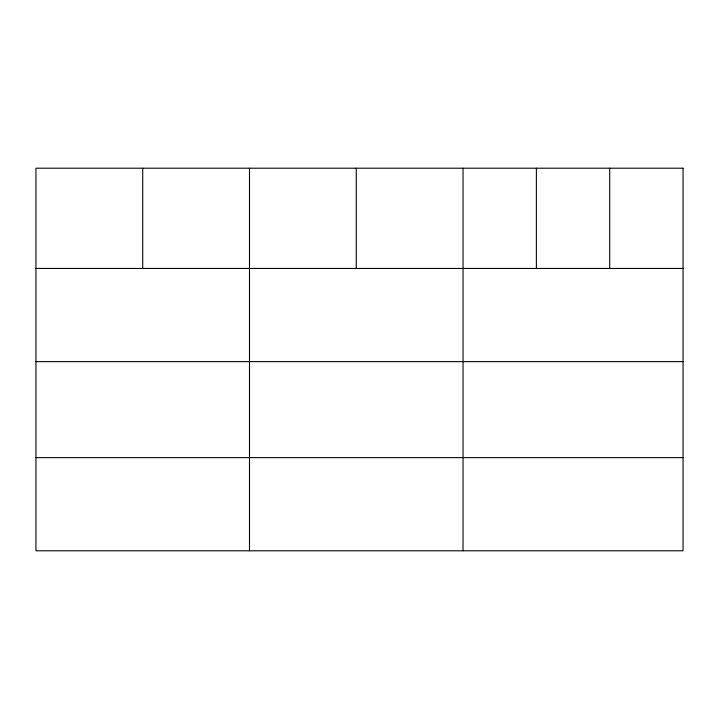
<?xml version="1.0" encoding="UTF-8"?>
<svg xmlns="http://www.w3.org/2000/svg" width="719" height="719" viewBox="0 0 719 719"><rect width="100%" height="100%" fill="white"/><g stroke="black" fill="none" stroke-linecap="round" stroke-linejoin="round"><path stroke-width="1.08" d="M35.95 268.448L683.05 268.448M35.95 361.63L683.05 361.63M35.95 457.626L683.05 457.626M609.712 168.201L609.712 268.448M536.374 168.201L536.374 268.448M463.036 168.201L463.036 550.799M356.264 168.201L356.264 268.448M249.493 168.201L249.493 550.799M142.722 168.201L142.722 268.448M683.05 168.201L35.95 168.201L35.95 550.799L683.05 550.799L683.05 168.201"/></g></svg>
